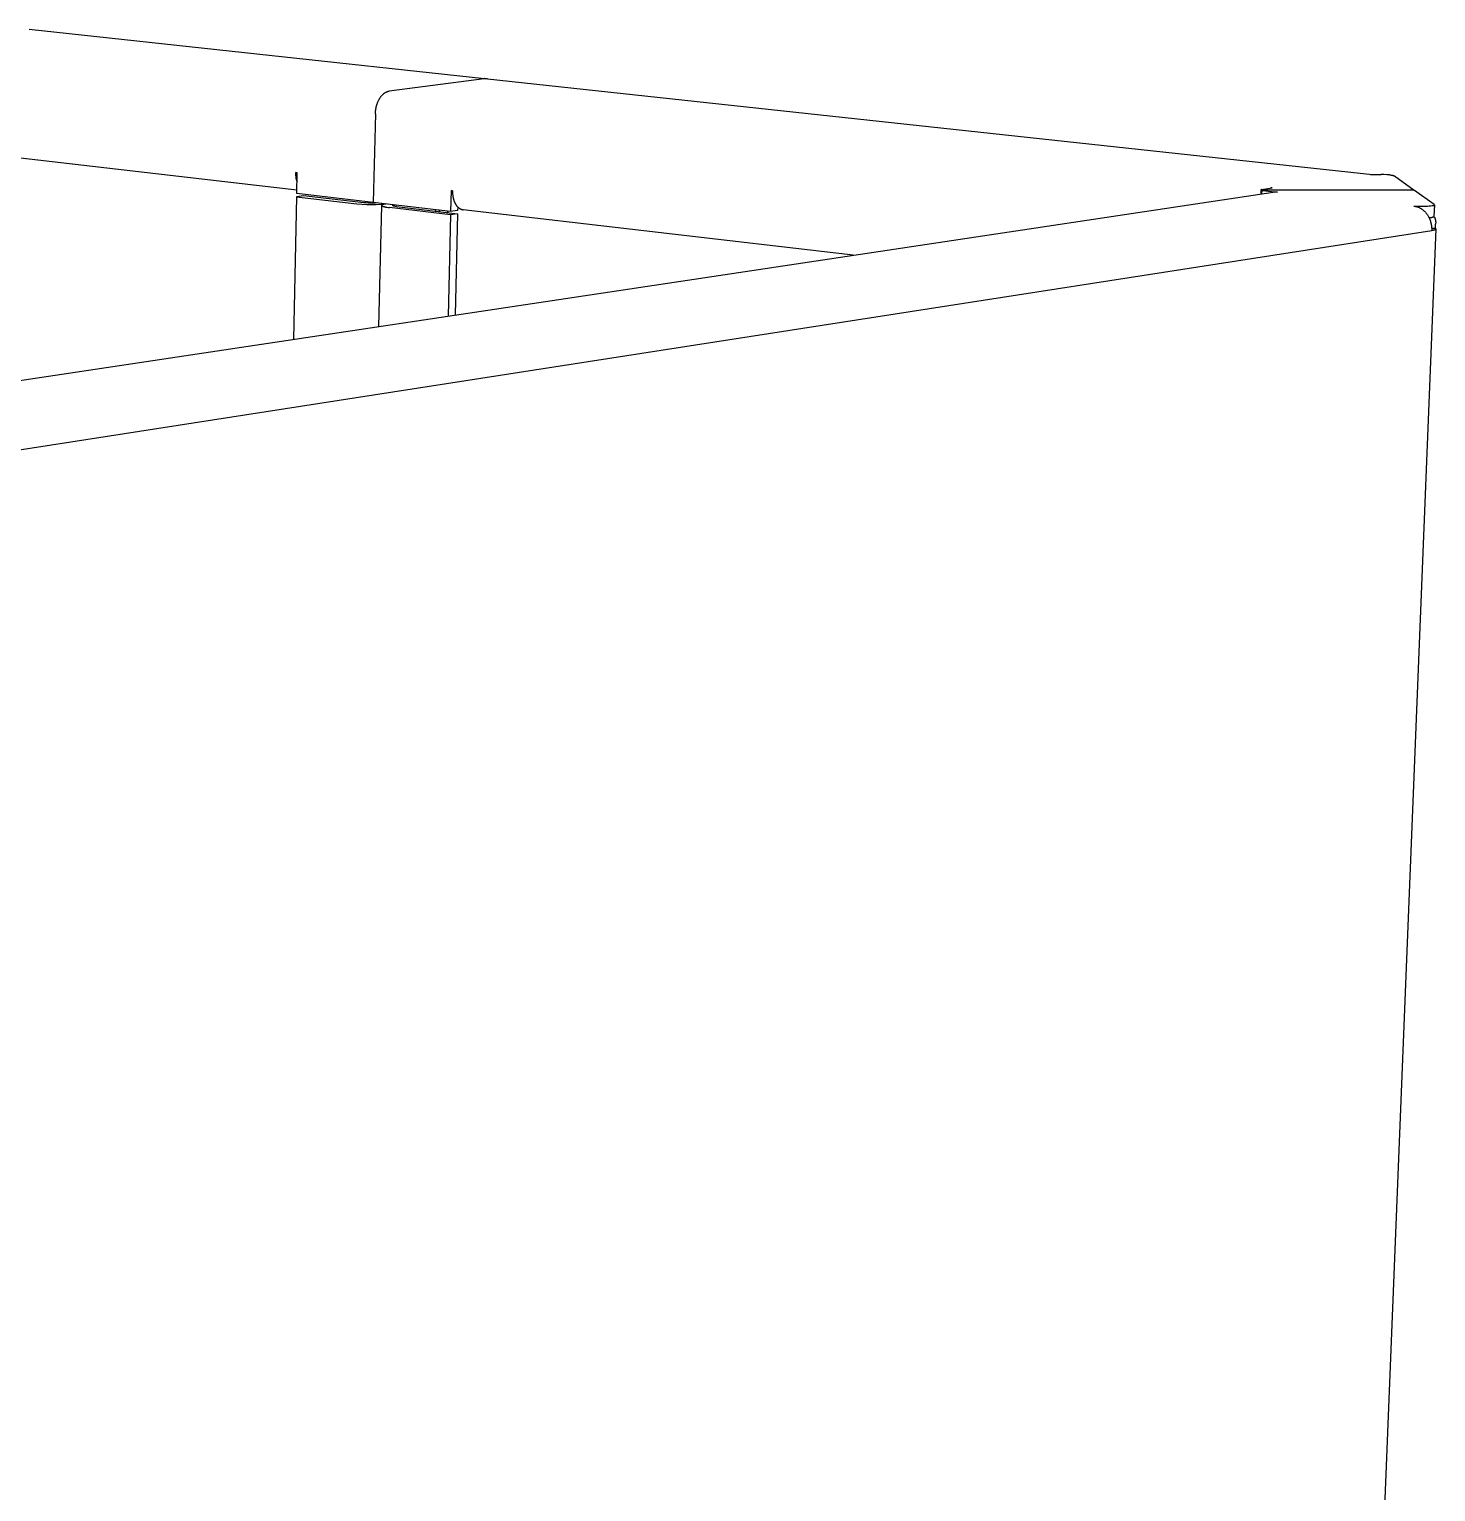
# Model space of a CAD drawing. Header units: millimetres. Extents: x -1893 to 2799, y -925 to 2353.
# Drawn here: x 74.4 to 395.1, y 166.7 to 500 of the extents above; entities that cross this region are included whole.
import ezdxf

# ---------------------------------------------------------------- set-up
doc = ezdxf.new("R2010")
doc.units = ezdxf.units.MM
doc.header["$MEASUREMENT"] = 0
doc.layers.add('Domyślny', color=7, linetype='Continuous', true_color=0x000000)
doc.layers.add('Utwórz2D linie widoczne', color=7, linetype='Continuous', true_color=0x000000)

msp = doc.modelspace()

# ---------------------------------------------------------------- linework, layer by layer
at = {"layer": 'Domyślny'}
msp.add_line((48.37, 400.46), (394.15, 454.16), dxfattribs=at)
at = {"layer": 'Utwórz2D linie widoczne'}
for p, q in [((74.41, 499.99), (178.2, 488.78)), ((178.11, 488.73), (156.47, 485.88)), ((178.11, 488.73), (178.23, 488.77)), ((178.11, 488.73), (178.24, 488.74)), ((178.24, 488.77), (178.23, 488.77)), ((178.23, 488.77), (178.23, 488.77)), ((178.24, 488.76), (178.24, 488.77)), ((178.25, 488.76), (178.24, 488.76)), ((178.24, 488.76), (178.24, 488.76)), ((178.24, 488.74), (178.38, 488.73)), ((178.25, 488.75), (178.25, 488.76)), ((178.25, 488.76), (178.25, 488.76)), ((178.26, 488.75), (178.25, 488.75)), ((178.26, 488.74), (178.26, 488.75)), ((178.26, 488.75), (178.26, 488.75)), ((178.27, 488.74), (178.26, 488.74)), ((178.26, 488.74), (178.26, 488.74)), ((178.27, 488.74), (178.27, 488.74)), ((178.55, 488.73), (178.38, 488.73)), ((178.72, 488.72), (178.55, 488.73)), ((178.9, 488.7), (178.72, 488.72)), ((178.9, 488.7), (178.91, 488.7)), ((178.91, 488.7), (380.64, 466.9)), ((153.84, 483.29), (153.89, 483.4)), ((153.89, 483.4), (153.93, 483.51)), ((153.93, 483.51), (153.98, 483.61)), ((153.98, 483.61), (154.03, 483.72)), ((154.03, 483.72), (154.08, 483.82)), ((154.08, 483.82), (154.13, 483.92)), ((154.13, 483.92), (154.19, 484.02)), ((154.19, 484.02), (154.24, 484.12)), ((154.24, 484.12), (154.3, 484.21)), ((154.3, 484.21), (154.36, 484.3)), ((154.36, 484.3), (154.42, 484.39)), ((154.42, 484.39), (154.48, 484.48)), ((154.48, 484.48), (154.54, 484.57)), ((154.54, 484.57), (154.6, 484.65)), ((154.6, 484.65), (154.67, 484.74)), ((154.67, 484.74), (154.73, 484.81)), ((154.73, 484.81), (154.8, 484.89)), ((154.8, 484.89), (154.86, 484.96)), ((154.86, 484.96), (154.93, 485.04)), ((154.93, 485.04), (155, 485.1)), ((155, 485.1), (155.07, 485.17)), ((155.07, 485.17), (155.14, 485.23)), ((155.14, 485.23), (155.21, 485.29)), ((155.21, 485.29), (155.28, 485.35)), ((155.28, 485.35), (155.35, 485.4)), ((155.35, 485.4), (155.42, 485.45)), ((155.42, 485.45), (155.49, 485.5)), ((155.49, 485.5), (155.56, 485.55)), ((155.56, 485.55), (155.63, 485.59)), ((155.63, 485.59), (155.71, 485.63)), ((155.71, 485.63), (155.78, 485.67)), ((155.78, 485.67), (155.85, 485.7)), ((155.85, 485.7), (155.92, 485.73)), ((155.92, 485.73), (155.99, 485.76)), ((155.99, 485.76), (156.06, 485.78)), ((156.06, 485.78), (156.13, 485.81)), ((156.13, 485.81), (156.2, 485.83)), ((156.2, 485.83), (156.27, 485.85)), ((156.27, 485.85), (156.34, 485.86)), ((156.34, 485.86), (156.4, 485.87)), ((156.4, 485.87), (156.47, 485.88)), ((153.33, 480.74), (152.85, 460.53)), ((153.33, 480.74), (153.34, 480.95)), ((153.34, 480.95), (153.35, 481.17)), ((153.35, 481.17), (153.37, 481.38)), ((153.37, 481.38), (153.4, 481.61)), ((153.4, 481.61), (153.44, 481.83)), ((153.44, 481.83), (153.48, 482.06)), ((153.48, 482.06), (153.53, 482.29)), ((153.53, 482.29), (153.59, 482.51)), ((153.59, 482.51), (153.65, 482.74)), ((153.65, 482.74), (153.72, 482.96)), ((153.72, 482.96), (153.8, 483.18)), ((153.8, 483.18), (153.84, 483.29)), ((135.4, 463.29), (51.3, 473.1)), ((135.19, 467.1), (135.2, 467.32)), ((135.2, 466.88), (135.19, 467.1)), ((135.49, 467.29), (135.2, 467.32)), ((135.21, 466.66), (135.2, 466.88)), ((135.23, 466.43), (135.21, 466.66)), ((135.38, 462.58), (135.49, 467.29)), ((380.24, 466.89), (380.3, 466.9)), ((380.24, 466.89), (382.61, 466.89)), ((380.3, 466.9), (380.35, 466.9)), ((380.35, 466.9), (380.41, 466.91)), ((380.41, 466.91), (380.47, 466.91)), ((380.47, 466.91), (380.53, 466.91)), ((380.53, 466.91), (380.58, 466.91)), ((380.58, 466.91), (380.64, 466.9)), ((380.64, 466.9), (380.7, 466.9)), ((380.7, 466.9), (380.75, 466.89)), ((383.28, 466.88), (382.61, 466.89)), ((383.94, 466.84), (383.28, 466.88)), ((384.61, 466.79), (383.94, 466.84)), ((384.61, 466.79), (384.71, 466.78)), ((384.71, 466.78), (384.81, 466.77)), ((384.81, 466.77), (384.91, 466.76)), ((384.91, 466.76), (385.01, 466.75)), ((385.01, 466.75), (385.11, 466.73)), ((385.11, 466.73), (385.21, 466.71)), ((385.21, 466.71), (385.31, 466.68)), ((385.31, 466.68), (385.41, 466.65)), ((385.41, 466.65), (385.51, 466.62)), ((135.26, 466.21), (135.23, 466.43)), ((135.29, 465.99), (135.26, 466.21)), ((135.34, 465.78), (135.29, 465.99)), ((135.39, 465.56), (135.34, 465.78)), ((135.44, 465.35), (135.39, 465.56)), ((355.24, 462.43), (355.27, 463.44)), ((355.27, 463.45), (355.27, 463.45)), ((355.27, 463.45), (355.27, 463.45)), ((355.27, 463.45), (355.27, 463.45)), ((355.27, 463.45), (355.27, 463.45)), ((355.27, 463.45), (355.27, 463.45)), ((355.27, 463.45), (355.27, 463.45)), ((355.27, 463.45), (355.27, 463.45)), ((355.27, 463.45), (355.27, 463.45)), ((355.27, 463.45), (355.27, 463.44)), ((355.27, 463.44), (355.27, 463.44)), ((355.27, 463.44), (355.27, 463.44)), ((355.27, 463.44), (355.27, 463.44)), ((355.27, 463.44), (355.27, 463.44)), ((355.27, 463.44), (355.27, 463.44)), ((355.27, 463.44), (355.27, 463.44)), ((355.27, 463.44), (355.27, 463.44)), ((355.27, 463.44), (355.27, 463.44)), ((355.27, 463.44), (355.27, 463.44)), ((355.27, 463.44), (355.27, 463.44)), ((355.27, 463.44), (355.27, 463.44)), ((355.27, 463.44), (355.27, 463.44)), ((355.27, 463.44), (355.27, 463.44)), ((355.27, 463.44), (355.27, 463.44)), ((355.27, 463.44), (355.27, 463.44)), ((355.27, 463.44), (355.27, 463.44)), ((355.27, 463.44), (355.27, 463.44)), ((355.27, 463.44), (355.27, 463.44)), ((355.29, 463.45), (355.28, 463.45)), ((355.28, 463.45), (355.28, 463.45)), ((355.28, 463.45), (355.28, 463.45)), ((355.28, 463.45), (355.28, 463.45)), ((355.28, 463.45), (355.28, 463.45)), ((355.28, 463.45), (355.28, 463.45)), ((355.28, 463.45), (355.28, 463.45)), ((355.28, 463.45), (355.28, 463.45)), ((355.28, 463.45), (355.28, 463.45)), ((355.28, 463.45), (355.28, 463.45)), ((355.28, 463.45), (355.28, 463.45)), ((355.28, 463.45), (355.28, 463.45)), ((355.28, 463.45), (355.28, 463.45)), ((355.28, 463.45), (355.28, 463.45)), ((355.28, 463.45), (355.28, 463.45)), ((355.28, 463.45), (355.28, 463.45)), ((355.28, 463.45), (355.28, 463.45)), ((355.28, 463.45), (355.28, 463.45)), ((355.28, 463.45), (355.28, 463.45)), ((355.28, 463.45), (355.28, 463.45)), ((355.28, 463.45), (355.27, 463.45)), ((355.27, 463.44), (355.27, 463.44)), ((355.27, 463.44), (355.28, 463.44)), ((355.28, 463.44), (355.28, 463.44)), ((355.28, 463.44), (355.28, 463.44)), ((355.28, 463.44), (355.28, 463.44)), ((355.28, 463.44), (355.28, 463.44)), ((355.28, 463.44), (355.28, 463.44)), ((355.28, 463.44), (355.28, 463.44)), ((355.28, 463.44), (355.28, 463.44)), ((355.28, 463.44), (355.28, 463.44)), ((355.28, 463.44), (355.28, 463.44)), ((355.28, 463.44), (355.28, 463.44)), ((355.28, 463.44), (355.28, 463.44)), ((355.28, 463.44), (355.28, 463.44)), ((355.28, 463.44), (355.28, 463.44)), ((355.28, 463.44), (355.28, 463.44)), ((355.28, 463.44), (355.28, 463.43)), ((355.28, 463.43), (355.28, 463.43)), ((355.28, 463.43), (355.28, 463.43)), ((355.28, 463.43), (355.28, 463.43)), ((355.28, 463.43), (355.29, 463.43)), ((355.3, 463.46), (355.29, 463.46)), ((355.29, 463.46), (355.29, 463.46)), ((355.29, 463.46), (355.29, 463.46)), ((355.29, 463.46), (355.29, 463.45)), ((355.29, 463.43), (355.29, 463.43)), ((355.29, 463.43), (355.29, 463.43)), ((355.29, 463.43), (355.29, 463.43)), ((355.29, 463.43), (355.3, 463.43)), ((355.31, 463.46), (355.3, 463.46)), ((355.3, 463.46), (355.3, 463.46)), ((355.3, 463.43), (355.3, 463.43)), ((355.3, 463.43), (355.3, 463.43)), ((355.3, 463.43), (355.31, 463.42)), ((355.32, 463.46), (355.31, 463.46)), ((355.31, 463.46), (355.31, 463.46)), ((355.31, 463.42), (355.32, 463.42)), ((355.33, 463.47), (355.32, 463.46)), ((355.32, 463.42), (355.33, 463.42)), ((355.34, 463.47), (355.33, 463.47)), ((355.33, 463.42), (355.35, 463.42)), ((355.34, 463.47), (357.76, 463.83)), ((355.35, 463.42), (355.37, 463.41)), ((355.37, 463.41), (355.39, 463.41)), ((355.39, 463.41), (355.41, 463.41)), ((355.5, 463.4), (355.41, 463.41)), ((355.48, 463.3), (355.47, 463.3)), ((355.47, 463.3), (355.47, 463.3)), ((355.47, 463.3), (355.47, 463.3)), ((355.47, 463.3), (355.47, 463.3)), ((355.47, 463.3), (355.47, 463.3)), ((355.47, 463.3), (355.47, 463.3)), ((355.47, 463.3), (355.47, 463.3)), ((355.47, 463.3), (355.47, 463.3)), ((355.49, 463.31), (355.48, 463.3)), ((355.48, 463.3), (355.48, 463.3)), ((355.48, 463.3), (355.48, 463.3)), ((355.48, 463.3), (355.48, 463.3)), ((355.48, 463.3), (355.48, 463.3)), ((355.48, 463.3), (355.48, 463.3)), ((355.48, 463.3), (355.48, 463.3)), ((355.48, 463.3), (355.48, 463.3)), ((355.48, 463.3), (355.48, 463.3)), ((355.5, 463.31), (355.49, 463.31)), ((355.49, 463.31), (355.49, 463.31)), ((355.49, 463.31), (355.49, 463.31)), ((355.58, 463.4), (355.5, 463.4)), ((355.51, 463.31), (355.5, 463.31)), ((355.5, 463.31), (355.5, 463.31)), ((355.52, 463.31), (355.51, 463.31)), ((355.53, 463.32), (355.52, 463.31)), ((355.52, 463.31), (355.52, 463.31)), ((355.75, 463.33), (355.53, 463.32)), ((355.66, 463.39), (355.58, 463.4)), ((390.13, 463.35), (355.66, 463.39)), ((390.23, 463.28), (355.75, 463.33)), ((357.4, 463.79), (357.34, 463.77)), ((357.46, 463.8), (357.4, 463.79)), ((357.53, 463.82), (357.46, 463.8)), ((357.59, 463.83), (357.53, 463.82)), ((357.66, 463.84), (357.59, 463.83)), ((357.65, 463.81), (357.66, 463.84)), ((357.76, 463.83), (357.66, 463.84)), ((385.51, 466.62), (385.6, 466.59)), ((385.6, 466.59), (385.7, 466.55)), ((385.7, 466.55), (390.13, 463.35)), ((390.13, 463.28), (390.13, 463.35)), ((13.78, 411.2), (358.04, 462.85)), ((135.36, 461.83), (134.63, 429.33)), ((136.96, 462.06), (135.36, 461.83)), ((135.36, 461.83), (149.13, 460.22)), ((152.85, 460.53), (135.38, 462.58)), ((150.72, 460.44), (136.96, 462.06)), ((149.13, 460.22), (150.23, 460.12)), ((150.23, 460.12), (151.33, 460.06)), ((151.23, 460.4), (150.72, 460.44)), ((151.74, 460.37), (151.23, 460.4)), ((151.33, 460.06), (152.43, 460.04)), ((152.25, 460.36), (151.74, 460.37)), ((152.77, 460.36), (152.25, 460.36)), ((152.43, 460.04), (153.54, 460.05)), ((153.28, 460.39), (152.77, 460.36)), ((170.49, 458.47), (152.85, 460.53)), ((153.79, 460.42), (153.28, 460.39)), ((153.54, 460.05), (154.64, 460.11)), ((154.64, 460.11), (155.74, 460.2)), ((154.88, 459.97), (154.87, 459.96)), ((154.89, 459.97), (154.88, 459.97)), ((154.9, 459.98), (154.89, 459.97)), ((154.92, 459.99), (154.9, 459.98)), ((154.93, 459.99), (154.92, 459.99)), ((154.94, 460), (154.93, 459.99)), ((154.96, 460.01), (154.94, 460)), ((154.99, 460.02), (154.96, 460.01)), ((155.03, 460.03), (154.99, 460.02)), ((155.07, 460.05), (155.03, 460.03)), ((155.11, 460.06), (155.07, 460.05)), ((155.15, 460.07), (155.11, 460.06)), ((155.19, 460.09), (155.15, 460.07)), ((155.29, 460.11), (155.19, 460.09)), ((155.39, 460.13), (155.29, 460.11)), ((155.5, 460.16), (155.39, 460.13)), ((155.74, 460.2), (155.5, 460.16)), ((157.64, 459.96), (157.7, 459.97)), ((170.61, 463.23), (170.49, 458.47)), ((170.91, 463.19), (170.61, 463.23)), ((170.91, 463.19), (170.9, 463.01)), ((170.9, 463.01), (170.91, 462.82)), ((170.91, 462.82), (170.91, 462.63)), ((170.91, 462.63), (170.93, 462.43)), ((170.93, 462.43), (170.95, 462.24)), ((170.95, 462.24), (170.97, 462.05)), ((170.97, 462.05), (171, 461.85)), ((171, 461.85), (171.03, 461.66)), ((171.03, 461.66), (171.08, 461.47)), ((171.08, 461.47), (171.12, 461.29)), ((171.12, 461.29), (171.15, 461.19)), ((171.15, 461.19), (171.18, 461.1)), ((171.18, 461.1), (171.2, 461.01)), ((171.2, 461.01), (171.23, 460.92)), ((171.23, 460.92), (171.27, 460.83)), ((171.27, 460.83), (171.3, 460.75)), ((171.3, 460.75), (171.33, 460.66)), ((171.33, 460.66), (171.37, 460.58)), ((171.37, 460.58), (171.41, 460.49)), ((171.41, 460.49), (171.45, 460.41)), ((171.45, 460.41), (171.49, 460.33)), ((171.49, 460.33), (171.53, 460.25)), ((171.53, 460.25), (171.57, 460.18)), ((171.57, 460.18), (171.62, 460.1)), ((171.62, 460.1), (171.66, 460.03)), ((171.66, 460.03), (171.71, 459.96)), ((355.44, 462.47), (355.47, 463.29)), ((355.47, 463.3), (355.47, 463.3)), ((355.47, 463.3), (355.47, 463.3)), ((355.47, 463.3), (355.47, 463.3)), ((355.47, 463.3), (355.47, 463.3)), ((355.47, 463.3), (355.47, 463.3)), ((355.47, 463.3), (355.47, 463.3)), ((355.47, 463.3), (355.47, 463.3)), ((355.47, 463.3), (355.47, 463.3)), ((355.47, 463.3), (355.47, 463.3)), ((355.47, 463.3), (355.47, 463.3)), ((355.47, 463.3), (355.47, 463.29)), ((355.47, 463.29), (355.47, 463.29)), ((355.47, 463.29), (355.47, 463.29)), ((355.47, 463.29), (355.47, 463.29)), ((355.47, 463.29), (355.47, 463.29)), ((355.47, 463.29), (355.47, 463.29)), ((355.47, 463.29), (355.47, 463.29)), ((355.47, 463.29), (355.47, 463.29)), ((355.47, 463.29), (355.47, 463.29)), ((355.47, 463.29), (355.47, 463.29)), ((355.47, 463.29), (355.47, 463.29)), ((355.47, 463.29), (355.47, 463.29)), ((355.47, 463.29), (355.47, 463.29)), ((355.47, 463.29), (355.47, 463.29)), ((355.47, 463.29), (355.47, 463.29)), ((355.47, 463.29), (355.47, 463.29)), ((355.47, 463.29), (355.47, 463.29)), ((355.47, 463.29), (355.47, 463.29)), ((355.47, 463.29), (355.47, 463.29)), ((355.47, 463.29), (355.47, 463.29)), ((355.47, 463.29), (355.47, 463.29)), ((355.47, 463.29), (355.47, 463.29)), ((355.47, 463.29), (355.47, 463.29)), ((355.47, 463.29), (355.47, 463.29)), ((355.47, 463.29), (355.47, 463.29)), ((355.47, 463.29), (355.47, 463.29)), ((355.47, 463.29), (355.47, 463.29)), ((355.47, 463.29), (355.47, 463.29)), ((355.47, 463.29), (355.47, 463.29)), ((355.47, 463.29), (355.47, 463.29)), ((355.47, 463.29), (355.47, 463.29)), ((355.47, 463.29), (355.47, 463.29)), ((355.47, 463.29), (355.47, 463.29)), ((355.47, 463.29), (355.47, 463.29)), ((355.47, 463.29), (355.47, 463.29)), ((355.47, 463.29), (355.47, 463.29)), ((355.47, 463.29), (355.48, 463.29)), ((355.48, 463.29), (355.48, 463.28)), ((355.48, 463.28), (355.48, 463.28)), ((355.48, 463.28), (355.48, 463.28)), ((355.48, 463.28), (355.48, 463.28)), ((355.48, 463.28), (355.48, 463.28)), ((355.48, 463.28), (355.48, 463.28)), ((355.48, 463.28), (355.48, 463.28)), ((355.48, 463.28), (355.48, 463.28)), ((355.48, 463.28), (355.49, 463.28)), ((355.49, 463.28), (355.49, 463.28)), ((355.49, 463.28), (355.49, 463.28)), ((355.49, 463.28), (355.5, 463.28)), ((355.5, 463.28), (355.5, 463.27)), ((355.5, 463.27), (355.51, 463.27)), ((355.51, 463.27), (355.51, 463.27)), ((355.51, 463.27), (355.52, 463.27)), ((355.52, 463.27), (355.54, 463.27)), ((355.54, 463.27), (355.56, 463.26)), ((355.56, 463.26), (355.59, 463.26)), ((355.59, 463.26), (355.61, 463.26)), ((355.61, 463.26), (359, 462.88)), ((358.15, 462.87), (358.04, 462.85)), ((358.26, 462.88), (358.15, 462.87)), ((358.37, 462.89), (358.26, 462.88)), ((358.48, 462.89), (358.37, 462.89)), ((358.59, 462.89), (358.48, 462.89)), ((358.7, 462.89), (358.59, 462.89)), ((358.81, 462.88), (358.7, 462.89)), ((358.92, 462.87), (358.81, 462.88)), ((359, 462.88), (358.92, 462.87)), ((394.73, 460.03), (390.23, 463.28)), ((394.74, 460.02), (394.73, 460.03)), ((394.75, 460.02), (394.74, 460.02)), ((394.74, 460.02), (394.74, 460.02)), ((394.74, 460.02), (394.74, 460.02)), ((394.75, 460.01), (394.75, 460.02)), ((394.76, 460.01), (394.75, 460.01)), ((394.75, 460.01), (394.75, 460.01)), ((394.75, 460.01), (394.75, 460.01)), ((394.76, 460), (394.76, 460.01)), ((394.76, 460.01), (394.76, 460.01)), ((394.77, 459.99), (394.76, 460)), ((394.76, 460), (394.76, 460)), ((394.76, 460), (394.76, 460)), ((394.76, 460), (394.76, 460)), ((394.77, 459.98), (394.77, 459.99)), ((394.77, 459.99), (394.77, 459.99)), ((394.77, 459.99), (394.77, 459.99)), ((394.77, 459.99), (394.77, 459.99)), ((394.77, 459.99), (394.77, 459.99)), ((394.77, 459.99), (394.77, 459.99)), ((394.77, 459.99), (394.77, 459.99)), ((394.77, 459.99), (394.77, 459.99)), ((394.77, 459.99), (394.77, 459.99)), ((394.77, 459.97), (394.77, 459.98)), ((394.77, 459.98), (394.77, 459.98)), ((394.77, 459.98), (394.77, 459.98)), ((394.77, 459.98), (394.77, 459.98)), ((394.77, 459.98), (394.77, 459.98)), ((394.77, 459.98), (394.77, 459.98)), ((394.77, 459.98), (394.77, 459.98)), ((394.77, 459.98), (394.77, 459.98)), ((394.77, 459.98), (394.77, 459.98)), ((394.77, 459.98), (394.77, 459.98)), ((394.77, 459.96), (394.77, 459.97)), ((394.77, 459.97), (394.77, 459.97)), ((394.77, 459.97), (394.77, 459.97)), ((394.77, 459.97), (394.77, 459.97)), ((394.77, 459.97), (394.77, 459.97)), ((394.77, 459.97), (394.77, 459.97)), ((394.77, 459.97), (394.77, 459.97)), ((394.77, 459.97), (394.77, 459.97)), ((394.77, 459.97), (394.77, 459.97)), ((394.77, 459.96), (394.77, 459.96)), ((154.12, 432.26), (154.78, 459.85)), ((154.79, 459.88), (154.78, 459.87)), ((154.78, 459.87), (154.78, 459.87)), ((154.78, 459.87), (154.78, 459.87)), ((154.78, 459.87), (154.78, 459.86)), ((154.78, 459.86), (154.78, 459.86)), ((154.78, 459.86), (154.78, 459.86)), ((154.78, 459.86), (154.78, 459.85)), ((154.78, 459.85), (154.78, 459.85)), ((154.78, 459.85), (154.78, 459.84)), ((154.78, 459.84), (154.78, 459.84)), ((154.78, 459.84), (154.78, 459.84)), ((154.78, 459.84), (154.78, 459.83)), ((154.78, 459.83), (154.78, 459.83)), ((154.78, 459.83), (154.78, 459.83)), ((154.78, 459.83), (154.78, 459.82)), ((154.78, 459.82), (154.78, 459.82)), ((154.78, 459.82), (154.79, 459.81)), ((154.8, 459.9), (154.79, 459.89)), ((154.79, 459.89), (154.79, 459.89)), ((154.79, 459.89), (154.79, 459.89)), ((154.79, 459.89), (154.79, 459.88)), ((154.79, 459.88), (154.79, 459.88)), ((154.79, 459.81), (154.79, 459.81)), ((154.79, 459.81), (154.79, 459.81)), ((154.79, 459.81), (154.79, 459.8)), ((154.79, 459.8), (154.79, 459.8)), ((154.79, 459.8), (154.8, 459.79)), ((154.81, 459.91), (154.8, 459.91)), ((154.8, 459.91), (154.8, 459.9)), ((154.8, 459.9), (154.8, 459.9)), ((154.8, 459.9), (154.8, 459.9)), ((154.8, 459.79), (154.8, 459.79)), ((154.8, 459.79), (154.8, 459.79)), ((154.8, 459.79), (154.8, 459.78)), ((154.8, 459.78), (154.81, 459.78)), ((154.82, 459.92), (154.81, 459.92)), ((154.81, 459.92), (154.81, 459.92)), ((154.81, 459.92), (154.81, 459.91)), ((154.81, 459.78), (154.81, 459.78)), ((154.81, 459.78), (154.81, 459.77)), ((154.81, 459.77), (154.82, 459.77)), ((154.83, 459.93), (154.82, 459.93)), ((154.82, 459.93), (154.82, 459.92)), ((154.82, 459.77), (154.82, 459.76)), ((154.82, 459.76), (154.83, 459.76)), ((154.84, 459.94), (154.83, 459.94)), ((154.83, 459.94), (154.83, 459.93)), ((154.83, 459.93), (154.83, 459.93)), ((154.83, 459.76), (154.83, 459.76)), ((154.83, 459.76), (154.84, 459.75)), ((154.85, 459.95), (154.84, 459.94)), ((154.84, 459.94), (154.84, 459.94)), ((154.84, 459.75), (154.84, 459.75)), ((154.84, 459.75), (154.85, 459.74)), ((154.87, 459.96), (154.85, 459.95)), ((154.85, 459.95), (154.85, 459.95)), ((154.85, 459.74), (154.85, 459.74)), ((154.85, 459.74), (154.86, 459.73)), ((154.86, 459.73), (154.87, 459.73)), ((154.87, 459.73), (154.89, 459.72)), ((154.89, 459.72), (154.9, 459.71)), ((154.9, 459.71), (154.91, 459.7)), ((154.91, 459.7), (154.93, 459.7)), ((154.93, 459.7), (154.94, 459.69)), ((154.94, 459.69), (154.96, 459.68)), ((154.96, 459.68), (154.99, 459.67)), ((154.99, 459.67), (155.03, 459.65)), ((155.03, 459.65), (155.07, 459.64)), ((155.07, 459.64), (155.11, 459.62)), ((155.11, 459.62), (155.15, 459.61)), ((155.15, 459.61), (155.2, 459.59)), ((155.2, 459.59), (155.3, 459.56)), ((155.3, 459.56), (155.41, 459.54)), ((155.41, 459.54), (155.53, 459.51)), ((155.53, 459.51), (155.66, 459.48)), ((155.66, 459.48), (155.93, 459.44)), ((155.93, 459.44), (156.23, 459.39)), ((156.23, 459.39), (156.54, 459.35)), ((170.48, 457.72), (156.54, 459.35)), ((157.3, 459.82), (157.3, 459.83)), ((157.3, 459.83), (157.3, 459.83)), ((157.3, 459.83), (157.3, 459.83)), ((157.3, 459.83), (157.3, 459.83)), ((157.3, 459.83), (157.3, 459.83)), ((157.3, 459.83), (157.31, 459.83)), ((157.3, 459.81), (157.3, 459.82)), ((157.3, 459.82), (157.3, 459.82)), ((157.3, 459.82), (157.3, 459.82)), ((157.3, 459.82), (157.3, 459.82)), ((157.3, 459.82), (157.3, 459.82)), ((157.3, 459.82), (157.3, 459.82)), ((157.3, 459.8), (157.3, 459.81)), ((157.3, 459.81), (157.3, 459.81)), ((157.3, 459.81), (157.3, 459.81)), ((157.3, 459.81), (157.3, 459.81)), ((157.3, 459.81), (157.3, 459.81)), ((157.3, 459.81), (157.3, 459.81)), ((157.3, 459.79), (157.3, 459.8)), ((157.3, 459.8), (157.3, 459.8)), ((157.3, 459.8), (157.3, 459.8)), ((157.3, 459.8), (157.3, 459.8)), ((157.3, 459.8), (157.3, 459.8)), ((157.31, 459.79), (157.3, 459.79)), ((157.3, 459.79), (157.3, 459.79)), ((157.3, 459.79), (157.3, 459.79)), ((157.3, 459.79), (157.3, 459.79)), ((157.3, 459.79), (157.3, 459.79)), ((157.31, 459.84), (157.31, 459.85)), ((157.31, 459.85), (157.32, 459.85)), ((157.31, 459.83), (157.31, 459.84)), ((157.31, 459.84), (157.31, 459.84)), ((157.31, 459.84), (157.31, 459.84)), ((157.31, 459.84), (157.31, 459.84)), ((157.31, 459.84), (157.31, 459.84)), ((157.31, 459.78), (157.31, 459.79)), ((157.32, 459.77), (157.31, 459.78)), ((157.31, 459.78), (157.31, 459.78)), ((157.31, 459.78), (157.31, 459.78)), ((157.31, 459.78), (157.31, 459.78)), ((157.31, 459.78), (157.31, 459.78)), ((157.31, 459.78), (157.31, 459.78)), ((157.32, 459.85), (157.32, 459.86)), ((157.32, 459.86), (157.33, 459.86)), ((157.32, 459.85), (157.32, 459.85)), ((157.32, 459.85), (157.32, 459.85)), ((157.32, 459.85), (157.32, 459.85)), ((157.32, 459.85), (157.32, 459.85)), ((157.33, 459.76), (157.32, 459.77)), ((157.32, 459.77), (157.32, 459.77)), ((157.32, 459.77), (157.32, 459.77)), ((157.32, 459.77), (157.32, 459.77)), ((157.32, 459.77), (157.32, 459.77)), ((157.33, 459.86), (157.34, 459.87)), ((157.33, 459.86), (157.33, 459.86)), ((157.33, 459.86), (157.33, 459.86)), ((157.34, 459.76), (157.33, 459.76)), ((157.33, 459.76), (157.33, 459.76)), ((157.33, 459.76), (157.33, 459.76)), ((157.34, 459.87), (157.34, 459.87)), ((157.34, 459.87), (157.35, 459.87)), ((157.34, 459.75), (157.34, 459.76)), ((157.35, 459.75), (157.34, 459.75)), ((157.35, 459.87), (157.36, 459.87)), ((157.36, 459.74), (157.35, 459.75)), ((157.35, 459.75), (157.35, 459.75)), ((157.36, 459.87), (157.36, 459.88)), ((157.36, 459.88), (157.37, 459.88)), ((157.37, 459.74), (157.36, 459.74)), ((157.36, 459.74), (157.36, 459.74)), ((157.37, 459.88), (157.38, 459.88)), ((157.38, 459.73), (157.37, 459.74)), ((157.38, 459.88), (157.39, 459.89)), ((157.39, 459.73), (157.38, 459.73)), ((157.39, 459.89), (157.41, 459.9)), ((157.41, 459.72), (157.39, 459.73)), ((157.41, 459.9), (157.42, 459.9)), ((157.43, 459.71), (157.41, 459.72)), ((157.42, 459.9), (157.44, 459.91)), ((157.45, 459.71), (157.43, 459.71)), ((157.44, 459.91), (157.46, 459.91)), ((157.47, 459.7), (157.45, 459.71)), ((157.46, 459.91), (157.5, 459.93)), ((157.51, 459.69), (157.47, 459.7)), ((157.5, 459.93), (157.55, 459.94)), ((157.56, 459.67), (157.51, 459.69)), ((157.55, 459.94), (157.59, 459.95)), ((157.61, 459.66), (157.56, 459.67)), ((157.59, 459.95), (157.64, 459.96)), ((157.67, 459.65), (157.61, 459.66)), ((157.73, 459.64), (157.67, 459.65)), ((157.85, 459.62), (157.73, 459.64)), ((157.99, 459.6), (157.85, 459.62)), ((158.13, 459.58), (157.99, 459.6)), ((158.13, 459.58), (172.07, 457.95)), ((166.96, 458.63), (166.89, 458.55)), ((167.03, 458.71), (166.96, 458.63)), ((167.1, 458.79), (167.03, 458.71)), ((167.17, 458.86), (167.1, 458.79)), ((167.81, 458.79), (167.85, 458.72)), ((167.85, 458.72), (167.89, 458.64)), ((167.89, 458.64), (167.93, 458.57)), ((167.93, 458.57), (167.97, 458.5)), ((167.97, 458.5), (168, 458.42)), ((169.8, 458.49), (169.76, 458.56)), ((169.84, 458.42), (169.8, 458.49)), ((169.88, 458.34), (169.84, 458.42)), ((169.91, 458.27), (169.88, 458.34)), ((170.48, 457.72), (169.9, 434.63)), ((169.95, 458.19), (169.91, 458.27)), ((172.07, 457.95), (170.48, 457.72)), ((172.08, 458.7), (170.49, 458.47)), ((172.07, 457.95), (171.49, 434.87)), ((171.71, 459.96), (171.76, 459.89)), ((171.76, 459.89), (171.8, 459.82)), ((171.8, 459.82), (171.85, 459.75)), ((171.85, 459.75), (171.91, 459.69)), ((171.91, 459.69), (171.96, 459.63)), ((171.96, 459.63), (172.01, 459.57)), ((172.01, 459.57), (172.06, 459.51)), ((172.06, 459.51), (172.12, 459.46)), ((172.1, 459.48), (172.08, 458.7)), ((172.12, 459.46), (172.17, 459.41)), ((172.17, 459.41), (172.23, 459.36)), ((172.23, 459.36), (172.29, 459.31)), ((172.29, 459.31), (172.35, 459.26)), ((172.35, 459.26), (172.4, 459.22)), ((172.4, 459.22), (172.46, 459.18)), ((172.46, 459.18), (172.52, 459.14)), ((172.52, 459.14), (172.58, 459.11)), ((172.58, 459.11), (172.64, 459.07)), ((172.64, 459.07), (172.7, 459.04)), ((172.7, 459.04), (172.77, 459.01)), ((172.77, 459.01), (172.83, 458.99)), ((172.83, 458.99), (172.89, 458.96)), ((172.89, 458.96), (172.95, 458.94)), ((172.95, 458.94), (173.01, 458.92)), ((173.01, 458.92), (173.07, 458.9)), ((173.07, 458.9), (173.14, 458.89)), ((173.14, 458.89), (173.2, 458.88)), ((173.2, 458.88), (173.26, 458.87)), ((173.26, 458.87), (173.32, 458.86)), ((262.23, 448.48), (173.32, 458.86)), ((390.11, 459.69), (390.21, 459.68)), ((390.11, 459.69), (392.53, 459.69)), ((390.21, 459.68), (390.3, 459.66)), ((390.3, 459.66), (390.4, 459.65)), ((390.4, 459.65), (390.49, 459.63)), ((390.49, 459.63), (390.59, 459.61)), ((390.59, 459.61), (390.69, 459.58)), ((390.69, 459.58), (390.78, 459.55)), ((390.78, 459.55), (390.88, 459.52)), ((390.88, 459.52), (390.98, 459.49)), ((390.98, 459.49), (391.08, 459.45)), ((391.08, 459.45), (391.17, 459.41)), ((391.17, 459.41), (391.27, 459.37)), ((391.27, 459.37), (391.37, 459.32)), ((391.37, 459.32), (391.46, 459.27)), ((391.46, 459.27), (391.56, 459.22)), ((391.56, 459.22), (391.66, 459.16)), ((391.66, 459.16), (391.75, 459.11)), ((391.75, 459.11), (391.85, 459.04)), ((391.85, 459.04), (391.94, 458.98)), ((391.94, 458.98), (392.04, 458.91)), ((392.04, 458.91), (392.13, 458.84)), ((392.13, 458.84), (392.22, 458.77)), ((392.22, 458.77), (392.31, 458.69)), ((392.31, 458.69), (392.4, 458.61)), ((392.4, 458.61), (392.48, 458.53)), ((392.48, 458.53), (392.57, 458.44)), ((392.53, 459.69), (392.88, 459.69)), ((392.57, 458.44), (392.65, 458.36)), ((392.65, 458.36), (392.74, 458.27)), ((392.74, 458.27), (392.82, 458.17)), ((392.82, 458.17), (392.9, 458.08)), ((392.88, 459.69), (393.23, 459.7)), ((392.9, 458.08), (392.97, 457.98)), ((392.97, 457.98), (393.05, 457.88)), ((393.05, 457.88), (393.12, 457.78)), ((393.12, 457.78), (393.19, 457.67)), ((393.19, 457.67), (393.26, 457.57)), ((393.23, 459.7), (393.58, 459.72)), ((393.26, 457.57), (393.33, 457.46)), ((393.33, 457.46), (393.39, 457.35)), ((393.39, 457.35), (393.45, 457.24)), ((393.45, 457.24), (393.51, 457.12)), ((393.51, 457.12), (393.57, 457.01)), ((393.54, 457.06), (394.18, 457.12)), ((393.57, 457.01), (393.62, 456.89)), ((393.58, 459.72), (393.93, 459.75)), ((393.62, 456.89), (393.67, 456.78)), ((393.67, 456.78), (393.72, 456.66)), ((393.72, 456.66), (393.77, 456.54)), ((393.93, 459.75), (394.28, 459.79)), ((394.2, 457.12), (394.18, 457.12)), ((394.22, 457.12), (394.2, 457.12)), ((394.24, 457.12), (394.22, 457.12)), ((394.26, 457.12), (394.24, 457.12)), ((394.28, 457.12), (394.26, 457.12)), ((394.28, 459.79), (394.36, 459.8)), ((394.31, 457.13), (394.28, 457.12)), ((394.33, 457.13), (394.31, 457.13)), ((394.35, 457.13), (394.33, 457.13)), ((394.37, 457.14), (394.35, 457.13)), ((394.36, 459.8), (394.42, 459.81)), ((394.39, 457.14), (394.37, 457.14)), ((394.41, 457.15), (394.39, 457.14)), ((394.43, 457.16), (394.41, 457.15)), ((394.42, 459.81), (394.49, 459.82)), ((394.45, 457.16), (394.43, 457.16)), ((394.47, 457.17), (394.45, 457.16)), ((394.49, 457.18), (394.47, 457.17)), ((394.49, 459.82), (394.54, 459.84)), ((394.51, 457.19), (394.49, 457.18)), ((394.53, 457.2), (394.51, 457.19)), ((394.55, 457.21), (394.53, 457.2)), ((394.54, 459.84), (394.57, 459.84)), ((394.57, 457.22), (394.55, 457.21)), ((394.57, 459.84), (394.59, 459.85)), ((394.59, 457.24), (394.57, 457.22)), ((394.59, 459.85), (394.62, 459.86)), ((394.6, 457.25), (394.59, 457.24)), ((394.62, 457.26), (394.6, 457.25)), ((394.61, 457.24), (394.86, 457.06)), ((394.62, 459.86), (394.64, 459.86)), ((394.64, 457.27), (394.62, 457.26)), ((394.64, 459.86), (394.66, 459.87)), ((394.65, 457.29), (394.64, 457.27)), ((394.67, 457.3), (394.65, 457.29)), ((394.66, 459.87), (394.68, 459.88)), ((394.77, 459.96), (394.67, 457.3)), ((394.68, 459.88), (394.69, 459.88)), ((394.69, 459.88), (394.69, 459.89)), ((394.69, 459.89), (394.7, 459.89)), ((394.7, 459.89), (394.71, 459.9)), ((394.71, 459.9), (394.72, 459.9)), ((394.72, 459.9), (394.73, 459.91)), ((394.72, 459.9), (394.72, 459.9)), ((394.73, 459.91), (394.74, 459.91)), ((394.74, 459.91), (394.74, 459.92)), ((394.74, 459.92), (394.75, 459.92)), ((394.74, 459.91), (394.74, 459.91)), ((394.74, 459.91), (394.74, 459.91)), ((394.75, 459.92), (394.76, 459.93)), ((394.75, 459.92), (394.75, 459.92)), ((394.75, 459.92), (394.75, 459.92)), ((394.75, 459.92), (394.75, 459.92)), ((394.76, 459.93), (394.76, 459.94)), ((394.76, 459.94), (394.76, 459.94)), ((394.76, 459.94), (394.77, 459.94)), ((394.76, 459.93), (394.76, 459.93)), ((394.76, 459.93), (394.76, 459.93)), ((394.76, 459.93), (394.76, 459.93)), ((394.77, 459.95), (394.77, 459.96)), ((394.77, 459.96), (394.77, 459.96)), ((394.77, 459.96), (394.77, 459.96)), ((394.77, 459.96), (394.77, 459.96)), ((394.77, 459.96), (394.77, 459.96)), ((394.77, 459.96), (394.77, 459.96)), ((394.77, 459.96), (394.77, 459.96)), ((394.77, 459.96), (394.77, 459.96)), ((394.77, 459.96), (394.77, 459.96)), ((394.77, 459.94), (394.77, 459.95)), ((394.77, 459.95), (394.77, 459.95)), ((394.77, 459.95), (394.77, 459.95)), ((394.77, 459.95), (394.77, 459.95)), ((394.77, 459.95), (394.77, 459.95)), ((394.77, 459.95), (394.77, 459.95)), ((394.77, 459.95), (394.77, 459.95)), ((394.77, 459.95), (394.77, 459.95)), ((394.77, 459.95), (394.77, 459.95)), ((394.77, 459.95), (394.77, 459.95)), ((394.77, 459.94), (394.77, 459.94)), ((394.77, 459.94), (394.77, 459.94)), ((394.77, 459.94), (394.77, 459.94)), ((394.77, 459.94), (394.77, 459.94)), ((394.77, 459.94), (394.77, 459.94)), ((394.77, 459.94), (394.77, 459.94)), ((394.86, 457.06), (394.89, 456.97)), ((394.89, 456.97), (394.93, 456.87)), ((394.93, 456.87), (394.96, 456.77)), ((394.96, 456.77), (394.98, 456.67)), ((394.98, 456.67), (395, 456.57)), ((395.08, 454.5), (373.54, -83.58)), ((393.77, 456.54), (393.81, 456.42)), ((393.81, 456.42), (393.85, 456.3)), ((393.85, 456.3), (393.89, 456.18)), ((393.89, 456.18), (393.92, 456.06)), ((393.92, 456.06), (393.96, 455.94)), ((393.96, 455.94), (393.99, 455.82)), ((393.99, 455.82), (394.01, 455.7)), ((394.01, 455.7), (394.04, 455.57)), ((394.04, 455.57), (394.06, 455.45)), ((394.06, 455.45), (394.08, 455.33)), ((394.08, 455.33), (394.1, 455.21)), ((394.1, 455.21), (394.11, 455.09)), ((394.11, 455.09), (394.13, 454.97)), ((394.13, 454.97), (394.14, 454.85)), ((394.14, 454.85), (394.14, 454.74)), ((394.14, 454.74), (394.15, 454.62)), ((394.15, 454.63), (395, 454.63)), ((394.15, 454.62), (394.15, 454.5)), ((394.15, 454.5), (394.15, 454.39)), ((394.15, 454.39), (394.15, 454.28)), ((394.15, 454.28), (394.15, 454.16)), ((394.15, 454.16), (394.28, 454.19)), ((394.28, 454.19), (394.41, 454.21)), ((394.41, 454.21), (394.53, 454.23)), ((394.53, 454.23), (394.64, 454.26)), ((394.64, 454.26), (394.69, 454.27)), ((394.69, 454.27), (394.74, 454.29)), ((394.74, 454.29), (394.78, 454.3)), ((394.78, 454.3), (394.82, 454.32)), ((394.82, 454.32), (394.86, 454.33)), ((394.86, 454.33), (394.9, 454.35)), ((394.9, 454.35), (394.92, 454.35)), ((394.92, 454.35), (394.93, 454.36)), ((394.93, 454.36), (394.95, 454.37)), ((394.95, 454.37), (394.96, 454.38)), ((394.96, 454.38), (394.97, 454.38)), ((394.97, 454.38), (394.99, 454.39)), ((394.99, 454.39), (395, 454.4)), ((395, 456.57), (395.02, 456.47)), ((395, 454.63), (395.04, 455.56)), ((395.01, 454.62), (395, 454.63)), ((395, 454.4), (395.01, 454.41)), ((395, 454.4), (395, 454.4)), ((395.02, 454.61), (395.01, 454.62)), ((395.01, 454.41), (395.01, 454.41)), ((395.01, 454.41), (395.02, 454.41)), ((395.02, 456.47), (395.04, 456.37)), ((395.03, 454.61), (395.02, 454.61)), ((395.02, 454.61), (395.02, 454.61)), ((395.02, 454.41), (395.02, 454.42)), ((395.02, 454.42), (395.03, 454.42)), ((395.03, 454.6), (395.03, 454.61)), ((395.04, 454.6), (395.03, 454.6)), ((395.03, 454.42), (395.04, 454.43)), ((395.03, 454.42), (395.03, 454.42)), ((395.04, 456.37), (395.05, 456.27)), ((395.05, 455.66), (395.04, 455.56)), ((395.04, 454.59), (395.04, 454.6)), ((395.05, 454.59), (395.04, 454.59)), ((395.04, 454.43), (395.05, 454.44)), ((395.04, 454.43), (395.04, 454.43)), ((395.05, 456.27), (395.06, 456.17)), ((395.06, 455.76), (395.05, 455.66)), ((395.05, 454.58), (395.05, 454.59)), ((395.05, 454.59), (395.05, 454.59)), ((395.06, 454.58), (395.05, 454.58)), ((395.05, 454.44), (395.06, 454.45)), ((395.05, 454.44), (395.05, 454.44)), ((395.05, 454.44), (395.05, 454.44)), ((395.06, 456.17), (395.07, 456.07)), ((395.07, 455.86), (395.06, 455.76)), ((395.06, 454.57), (395.06, 454.58)), ((395.06, 454.58), (395.06, 454.58)), ((395.07, 454.56), (395.06, 454.57)), ((395.06, 454.57), (395.06, 454.57)), ((395.06, 454.45), (395.06, 454.46)), ((395.06, 454.46), (395.06, 454.46)), ((395.06, 454.46), (395.07, 454.46)), ((395.06, 454.45), (395.06, 454.45)), ((395.07, 456.07), (395.07, 455.96)), ((395.07, 455.96), (395.07, 455.86)), ((395.07, 454.55), (395.07, 454.56)), ((395.07, 454.56), (395.07, 454.56)), ((395.07, 454.56), (395.07, 454.56)), ((395.07, 454.56), (395.07, 454.56)), ((395.07, 454.56), (395.07, 454.56)), ((395.08, 454.55), (395.07, 454.55)), ((395.07, 454.55), (395.07, 454.55)), ((395.07, 454.55), (395.07, 454.55)), ((395.07, 454.47), (395.07, 454.48)), ((395.07, 454.48), (395.08, 454.48)), ((395.07, 454.46), (395.07, 454.47)), ((395.07, 454.47), (395.07, 454.47)), ((395.07, 454.47), (395.07, 454.47)), ((395.07, 454.47), (395.07, 454.47)), ((395.07, 454.47), (395.07, 454.47)), ((395.07, 454.46), (395.07, 454.46)), ((395.07, 454.46), (395.07, 454.46)), ((395.08, 454.54), (395.08, 454.55)), ((395.08, 454.55), (395.08, 454.55)), ((395.08, 454.53), (395.08, 454.54)), ((395.08, 454.54), (395.08, 454.54)), ((395.08, 454.54), (395.08, 454.54)), ((395.08, 454.54), (395.08, 454.54)), ((395.08, 454.54), (395.08, 454.54)), ((395.08, 454.52), (395.08, 454.53)), ((395.08, 454.53), (395.08, 454.53)), ((395.08, 454.53), (395.08, 454.53)), ((395.08, 454.53), (395.08, 454.53)), ((395.08, 454.53), (395.08, 454.53)), ((395.08, 454.51), (395.08, 454.52)), ((395.08, 454.52), (395.08, 454.52)), ((395.08, 454.52), (395.08, 454.52)), ((395.08, 454.52), (395.08, 454.52)), ((395.08, 454.52), (395.08, 454.52)), ((395.08, 454.5), (395.08, 454.51)), ((395.08, 454.51), (395.08, 454.51)), ((395.08, 454.51), (395.08, 454.51)), ((395.08, 454.51), (395.08, 454.51)), ((395.08, 454.51), (395.08, 454.51)), ((395.08, 454.49), (395.08, 454.5)), ((395.08, 454.5), (395.08, 454.5)), ((395.08, 454.5), (395.08, 454.5)), ((395.08, 454.5), (395.08, 454.5)), ((395.08, 454.5), (395.08, 454.5)), ((395.08, 454.48), (395.08, 454.49)), ((395.08, 454.49), (395.08, 454.49)), ((395.08, 454.49), (395.08, 454.49)), ((395.08, 454.49), (395.08, 454.49)), ((395.08, 454.49), (395.08, 454.49)), ((395.08, 454.48), (395.08, 454.48)), ((395.08, 454.48), (395.08, 454.48)), ((395.08, 454.48), (395.08, 454.48))]:
    msp.add_line(p, q, dxfattribs=at)

doc.saveas('drawing.dxf')
